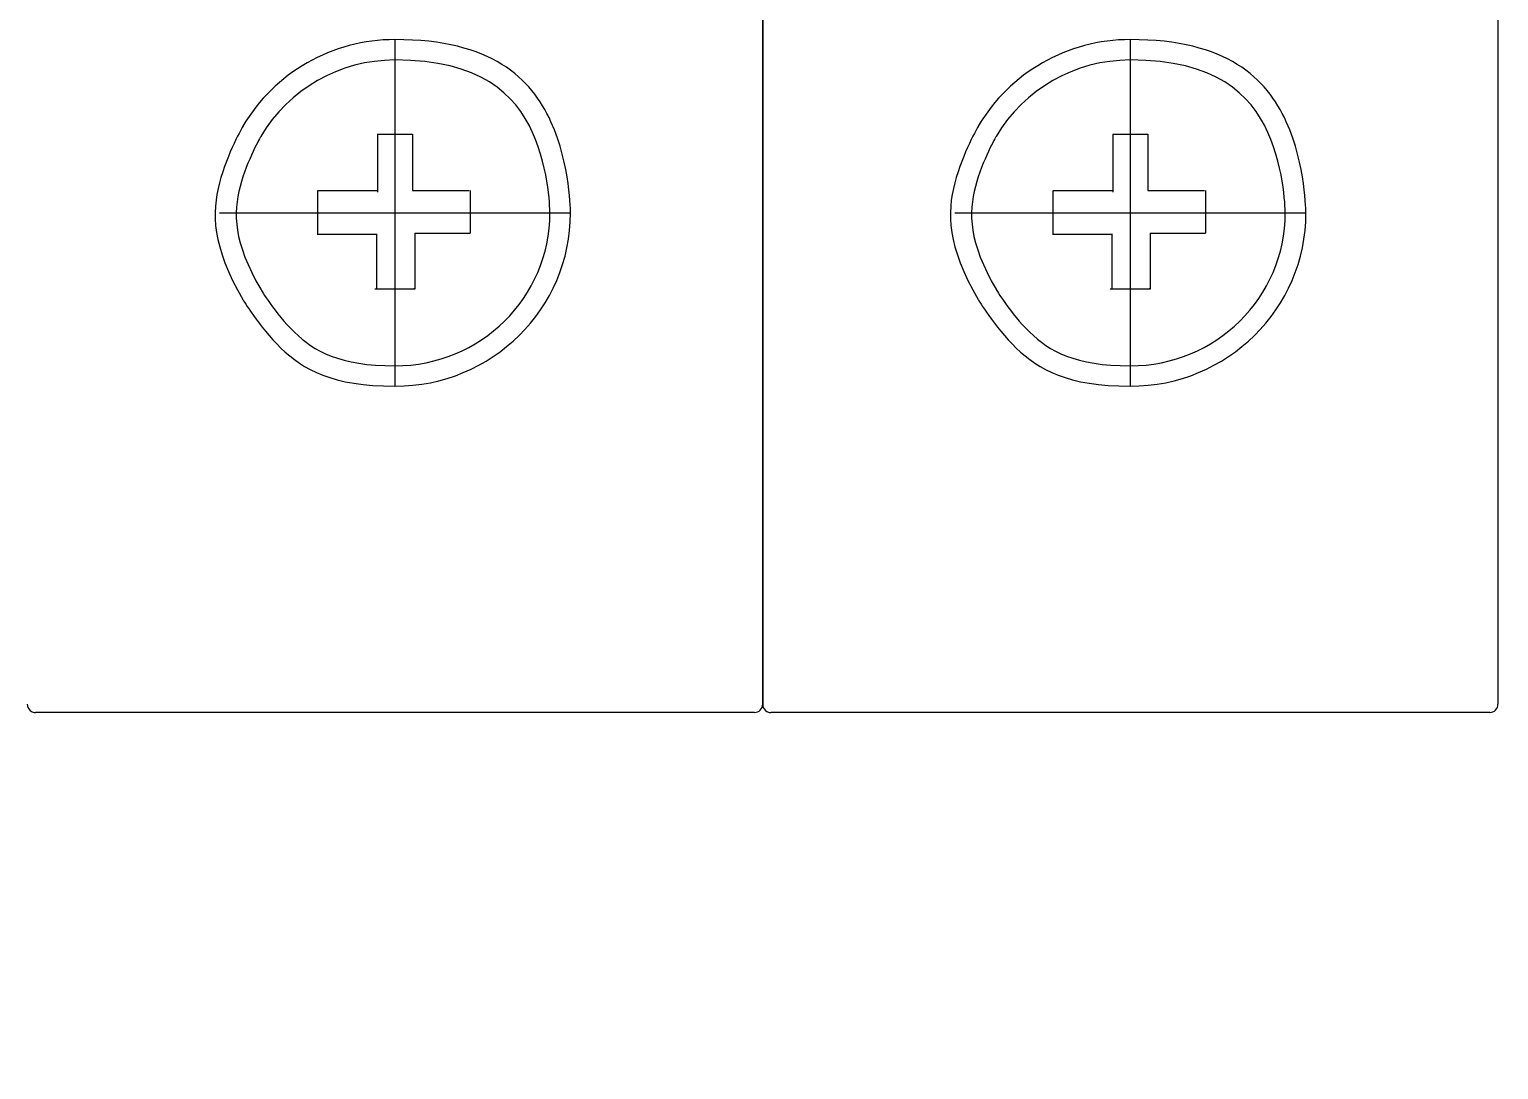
# Model space of a CAD drawing. Extents: x -319 to 3117, y -991 to 292.
# Drawn here: x 2442.05 to 2478.01, y -595.96 to -570.48 of the extents above; entities that cross this region are included whole.
import ezdxf
from ezdxf import colors
from ezdxf.entities.mleader import LeaderData, LeaderLine
from ezdxf.lldxf.tags import DXFTag
from ezdxf.math import Vec2, Vec3

# ---------------------------------------------------------------- set-up
doc = ezdxf.new("R2010")
doc.units = 0
doc.layers.get('0').update_dxf_attribs({"lineweight": 15})
doc.layers.add('Layer 1', color=7, linetype='Continuous')
doc.styles.get("Standard").update_dxf_attribs({"font": 'GOST_Common Italic_0.ttf'})
tags = doc.linetypes.add('New Line35', pattern=[0.5, 0.2, -0.1, 0.1, -0.1]).pattern_tags.tags
tags[10:11] = [DXFTag(74, 4), DXFTag(75, 0), DXFTag(340, '0'), DXFTag(46, 1.0), DXFTag(50, 0.0), DXFTag(44, 0.0), DXFTag(45, 0.0)]
tags[8:9] = [DXFTag(74, 4), DXFTag(75, 0), DXFTag(340, '0'), DXFTag(46, 1.0), DXFTag(50, 0.0), DXFTag(44, 0.0), DXFTag(45, 0.0)]
tags[6:7] = [DXFTag(74, 4), DXFTag(75, 0), DXFTag(340, '0'), DXFTag(46, 1.0), DXFTag(50, 0.0), DXFTag(44, 0.0), DXFTag(45, 0.0)]
tags[4:5] = [DXFTag(74, 4), DXFTag(75, 0), DXFTag(340, '0'), DXFTag(46, 1.0), DXFTag(50, 0.0), DXFTag(44, 0.0), DXFTag(45, 0.0)]
tags = doc.linetypes.add('New Line36', pattern=[0.5, 0.2, -0.1, 0.1, -0.1]).pattern_tags.tags
tags[10:11] = [DXFTag(74, 4), DXFTag(75, 0), DXFTag(340, '0'), DXFTag(46, 1.0), DXFTag(50, 0.0), DXFTag(44, 0.0), DXFTag(45, 0.0)]
tags[8:9] = [DXFTag(74, 4), DXFTag(75, 0), DXFTag(340, '0'), DXFTag(46, 1.0), DXFTag(50, 0.0), DXFTag(44, 0.0), DXFTag(45, 0.0)]
tags[6:7] = [DXFTag(74, 4), DXFTag(75, 0), DXFTag(340, '0'), DXFTag(46, 1.0), DXFTag(50, 0.0), DXFTag(44, 0.0), DXFTag(45, 0.0)]
tags[4:5] = [DXFTag(74, 4), DXFTag(75, 0), DXFTag(340, '0'), DXFTag(46, 1.0), DXFTag(50, 0.0), DXFTag(44, 0.0), DXFTag(45, 0.0)]
tags = doc.linetypes.add('New Line39', pattern=[0.5, 0.2, -0.1, 0.1, -0.1]).pattern_tags.tags
tags[10:11] = [DXFTag(74, 4), DXFTag(75, 0), DXFTag(340, '0'), DXFTag(46, 1.0), DXFTag(50, 0.0), DXFTag(44, 0.0), DXFTag(45, 0.0)]
tags[8:9] = [DXFTag(74, 4), DXFTag(75, 0), DXFTag(340, '0'), DXFTag(46, 1.0), DXFTag(50, 0.0), DXFTag(44, 0.0), DXFTag(45, 0.0)]
tags[6:7] = [DXFTag(74, 4), DXFTag(75, 0), DXFTag(340, '0'), DXFTag(46, 1.0), DXFTag(50, 0.0), DXFTag(44, 0.0), DXFTag(45, 0.0)]
tags[4:5] = [DXFTag(74, 4), DXFTag(75, 0), DXFTag(340, '0'), DXFTag(46, 1.0), DXFTag(50, 0.0), DXFTag(44, 0.0), DXFTag(45, 0.0)]
tags = doc.linetypes.add('New Line40', pattern=[0.5, 0.2, -0.1, 0.1, -0.1]).pattern_tags.tags
tags[10:11] = [DXFTag(74, 4), DXFTag(75, 0), DXFTag(340, '0'), DXFTag(46, 1.0), DXFTag(50, 0.0), DXFTag(44, 0.0), DXFTag(45, 0.0)]
tags[8:9] = [DXFTag(74, 4), DXFTag(75, 0), DXFTag(340, '0'), DXFTag(46, 1.0), DXFTag(50, 0.0), DXFTag(44, 0.0), DXFTag(45, 0.0)]
tags[6:7] = [DXFTag(74, 4), DXFTag(75, 0), DXFTag(340, '0'), DXFTag(46, 1.0), DXFTag(50, 0.0), DXFTag(44, 0.0), DXFTag(45, 0.0)]
tags[4:5] = [DXFTag(74, 4), DXFTag(75, 0), DXFTag(340, '0'), DXFTag(46, 1.0), DXFTag(50, 0.0), DXFTag(44, 0.0), DXFTag(45, 0.0)]

# ---------------------------------------------------------------- blocks, each defined once
blk = doc.blocks.new('A$C160C5CDC')
at = {"layer": 'Layer 1', "color": 0, "lineweight": 20}
for points in [[(36.209, 22.286), (36.209, 22.286), (36.209, 7.107), (36.209, 7.107)], [(36.209, 22.286), (36.209, 22.286), (36.209, 7.107), (36.209, 7.107)], [(36.209, 22.286), (36.209, 22.286), (36.209, 7.107), (36.209, 7.107)], [(36.209, 22.286), (36.209, 22.286), (36.209, 7.107), (36.209, 7.107)], [(36.209, 22.286), (36.209, 22.286), (36.209, 7.107), (36.209, 7.107)], [(36.209, 22.286), (36.209, 22.286), (36.209, 7.107), (36.209, 7.107)], [(36.209, 22.286), (36.209, 22.286), (36.209, 7.107), (36.209, 7.107)], [(36.209, 22.286), (36.209, 22.286), (36.209, 7.107), (36.209, 7.107)], [(36.209, 22.286), (36.209, 22.286), (36.209, 7.107), (36.209, 7.107)], [(36.209, 22.286), (36.209, 22.286), (36.209, 7.107), (36.209, 7.107)], [(36.209, 22.286), (36.209, 22.286), (36.209, 7.107), (36.209, 7.107)], [(36.209, 22.286), (36.209, 22.286), (36.209, 7.107), (36.209, 7.107)], [(36.209, 22.286), (36.209, 22.286), (36.209, 7.107), (36.209, 7.107)], [(36.209, 22.286), (36.209, 22.286), (36.209, 7.107), (36.209, 7.107)], [(36.209, 22.286), (36.209, 22.286), (36.209, 7.107), (36.209, 7.107)], [(36.209, 22.286), (36.209, 22.286), (36.209, 7.107), (36.209, 7.107)], [(36.209, 22.286), (36.209, 22.286), (36.209, 7.107), (36.209, 7.107)], [(36.209, 22.286), (36.209, 22.286), (36.209, 7.107), (36.209, 7.107)], [(36.209, 22.286), (36.209, 22.286), (36.209, 7.107), (36.209, 7.107)], [(36.209, 22.286), (36.209, 22.286), (36.209, 7.107), (36.209, 7.107)], [(36.209, 22.286), (36.209, 22.286), (36.209, 7.107), (36.209, 7.107)], [(36.209, 7.107), (36.209, 7.107), (36.209, 22.286), (36.209, 22.286)], [(36.209, 7.107), (36.209, 7.107), (36.209, 22.286), (36.209, 22.286)], [(36.209, 7.107), (36.209, 7.107), (36.209, 22.286), (36.209, 22.286)], [(36.209, 7.107), (36.209, 7.107), (36.209, 22.286), (36.209, 22.286)], [(36.209, 7.107), (36.209, 7.107), (36.209, 22.286), (36.209, 22.286)], [(36.209, 7.107), (36.209, 7.107), (36.209, 22.286), (36.209, 22.286)], [(36.209, 7.107), (36.209, 7.107), (36.209, 22.286), (36.209, 22.286)], [(36.209, 7.107), (36.209, 7.107), (36.209, 22.286), (36.209, 22.286)], [(36.209, 7.107), (36.209, 7.107), (36.209, 22.286), (36.209, 22.286)], [(36.209, 7.107), (36.209, 7.107), (36.209, 22.286), (36.209, 22.286)], [(36.209, 7.107), (36.209, 7.107), (36.209, 22.286), (36.209, 22.286)], [(36.209, 7.107), (36.209, 7.107), (36.209, 22.286), (36.209, 22.286)], [(36.209, 7.107), (36.209, 7.107), (36.209, 22.286), (36.209, 22.286)], [(36.209, 7.107), (36.209, 7.107), (36.209, 22.286), (36.209, 22.286)], [(36.209, 7.107), (36.209, 7.107), (36.209, 22.286), (36.209, 22.286)], [(36.209, 7.107), (36.209, 7.107), (36.209, 22.286), (36.209, 22.286)], [(36.209, 7.107), (36.209, 7.107), (36.209, 22.286), (36.209, 22.286)], [(36.209, 7.107), (36.209, 7.107), (36.209, 22.286), (36.209, 22.286)], [(36.209, 7.107), (36.209, 7.107), (36.209, 22.286), (36.209, 22.286)], [(36.209, 7.107), (36.209, 7.107), (36.209, 22.286), (36.209, 22.286)], [(36.209, 7.107), (36.209, 7.107), (36.209, 22.286), (36.209, 22.286)], [(36.209, 22.286), (36.209, 22.286), (36.209, 7.107), (36.209, 7.107)], [(36.209, 22.286), (36.209, 22.286), (36.209, 7.107), (36.209, 7.107)], [(36.209, 22.286), (36.209, 22.286), (36.209, 7.107), (36.209, 7.107)], [(36.209, 22.286), (36.209, 22.286), (36.209, 7.107), (36.209, 7.107)], [(36.209, 22.286), (36.209, 22.286), (36.209, 7.107), (36.209, 7.107)], [(36.209, 22.286), (36.209, 22.286), (36.209, 7.107), (36.209, 7.107)], [(36.209, 22.286), (36.209, 22.286), (36.209, 7.107), (36.209, 7.107)], [(36.209, 22.286), (36.209, 22.286), (36.209, 7.107), (36.209, 7.107)], [(36.209, 22.286), (36.209, 22.286), (36.209, 7.107), (36.209, 7.107)], [(36.209, 22.286), (36.209, 22.286), (36.209, 7.107), (36.209, 7.107)], [(36.209, 22.286), (36.209, 22.286), (36.209, 7.107), (36.209, 7.107)], [(36.209, 22.286), (36.209, 22.286), (36.209, 7.107), (36.209, 7.107)], [(36.209, 22.286), (36.209, 22.286), (36.209, 7.107), (36.209, 7.107)], [(36.209, 22.286), (36.209, 22.286), (36.209, 7.107), (36.209, 7.107)], [(36.209, 22.286), (36.209, 22.286), (36.209, 7.107), (36.209, 7.107)], [(36.209, 22.286), (36.209, 22.286), (36.209, 7.107), (36.209, 7.107)], [(36.209, 22.286), (36.209, 22.286), (36.209, 7.107), (36.209, 7.107)], [(36.209, 22.286), (36.209, 22.286), (36.209, 7.107), (36.209, 7.107)], [(36.209, 22.286), (36.209, 22.286), (36.209, 7.107), (36.209, 7.107)], [(36.209, 22.286), (36.209, 22.286), (36.209, 7.107), (36.209, 7.107)], [(36.209, 22.286), (36.209, 22.286), (36.209, 7.107), (36.209, 7.107)], [(54.205, 22.286), (54.205, 22.286), (54.205, 7.107), (54.205, 7.107)], [(54.205, 22.286), (54.205, 22.286), (54.205, 7.107), (54.205, 7.107)], [(54.205, 22.286), (54.205, 22.286), (54.205, 7.107), (54.205, 7.107)], [(54.205, 22.286), (54.205, 22.286), (54.205, 7.107), (54.205, 7.107)], [(54.205, 22.286), (54.205, 22.286), (54.205, 7.107), (54.205, 7.107)], [(54.205, 22.286), (54.205, 22.286), (54.205, 7.107), (54.205, 7.107)], [(54.205, 22.286), (54.205, 22.286), (54.205, 7.107), (54.205, 7.107)], [(54.205, 22.286), (54.205, 22.286), (54.205, 7.107), (54.205, 7.107)], [(54.205, 22.286), (54.205, 22.286), (54.205, 7.107), (54.205, 7.107)], [(54.205, 22.286), (54.205, 22.286), (54.205, 7.107), (54.205, 7.107)], [(54.205, 22.286), (54.205, 22.286), (54.205, 7.107), (54.205, 7.107)], [(54.205, 22.286), (54.205, 22.286), (54.205, 7.107), (54.205, 7.107)], [(54.205, 22.286), (54.205, 22.286), (54.205, 7.107), (54.205, 7.107)], [(54.205, 22.286), (54.205, 22.286), (54.205, 7.107), (54.205, 7.107)], [(54.205, 22.286), (54.205, 22.286), (54.205, 7.107), (54.205, 7.107)], [(54.205, 22.286), (54.205, 22.286), (54.205, 7.107), (54.205, 7.107)], [(54.205, 22.286), (54.205, 22.286), (54.205, 7.107), (54.205, 7.107)], [(54.205, 22.286), (54.205, 22.286), (54.205, 7.107), (54.205, 7.107)], [(54.205, 22.286), (54.205, 22.286), (54.205, 7.107), (54.205, 7.107)], [(54.205, 22.286), (54.205, 22.286), (54.205, 7.107), (54.205, 7.107)], [(54.205, 22.286), (54.205, 22.286), (54.205, 7.107), (54.205, 7.107)], [(26.785, 19.271), (26.785, 18.797), (26.785, 18.321), (26.785, 17.847)], [(26.785, 19.271), (27.068, 19.271), (27.352, 19.271), (27.636, 19.271)], [(44.781, 19.271), (44.781, 18.797), (44.781, 18.321), (44.781, 17.847)], [(44.781, 19.271), (45.066, 19.271), (45.349, 19.271), (45.632, 19.271)], [(26.785, 17.881), (26.295, 17.881), (25.805, 17.881), (25.315, 17.881)], [(25.315, 17.881), (25.315, 17.528), (25.315, 17.176), (25.315, 16.823)], [(29.048, 17.888), (29.048, 17.539), (29.048, 17.191), (29.048, 16.843)], [(44.781, 17.881), (44.291, 17.881), (43.801, 17.881), (43.311, 17.881)], [(43.311, 17.881), (43.311, 17.528), (43.311, 17.176), (43.311, 16.823)], [(47.045, 17.888), (47.045, 17.539), (47.045, 17.191), (47.045, 16.843)], [(25.306, 16.823), (25.791, 16.823), (26.275, 16.823), (26.759, 16.823)], [(26.759, 16.827), (26.759, 16.378), (26.759, 15.929), (26.759, 15.48)], [(27.699, 16.843), (28.149, 16.843), (28.599, 16.843), (29.048, 16.843)], [(27.699, 16.843), (27.699, 16.388), (27.699, 15.934), (27.699, 15.48)], [(43.303, 16.823), (43.787, 16.823), (44.272, 16.823), (44.756, 16.823)], [(44.756, 16.827), (44.756, 16.378), (44.756, 15.929), (44.756, 15.48)], [(45.695, 16.843), (46.145, 16.843), (46.595, 16.843), (47.045, 16.843)], [(45.695, 16.843), (45.695, 16.388), (45.695, 15.934), (45.695, 15.48)], [(26.718, 15.48), (27.498, 15.48), (27.816, 15.48), (27.668, 15.48)], [(44.715, 15.48), (45.495, 15.48), (45.811, 15.48), (45.665, 15.48)], [(36.209, 7.107), (36.209, 7.107), (36.209, 7.107), (36.209, 7.107)], [(36.209, 7.107), (36.209, 7.107), (36.209, 5.311), (36.209, 5.311)], [(36.209, 7.107), (36.209, 7.107), (36.209, 5.311), (36.209, 5.311)], [(36.209, 7.107), (36.209, 7.107), (36.209, 5.311), (36.209, 5.311)], [(36.209, 7.107), (36.209, 7.107), (36.209, 5.311), (36.209, 5.311)], [(36.209, 7.107), (36.209, 7.107), (36.209, 5.311), (36.209, 5.311)], [(36.209, 7.107), (36.209, 7.107), (36.209, 5.311), (36.209, 5.311)], [(36.209, 7.107), (36.209, 7.107), (36.209, 5.311), (36.209, 5.311)], [(36.209, 7.107), (36.209, 7.107), (36.209, 5.311), (36.209, 5.311)], [(36.209, 7.107), (36.209, 7.107), (36.209, 5.311), (36.209, 5.311)], [(36.209, 7.107), (36.209, 7.107), (36.209, 5.311), (36.209, 5.311)], [(36.209, 7.107), (36.209, 7.107), (36.209, 5.311), (36.209, 5.311)], [(36.209, 7.107), (36.209, 7.107), (36.209, 5.311), (36.209, 5.311)], [(36.209, 7.107), (36.209, 7.107), (36.209, 5.311), (36.209, 5.311)], [(36.209, 7.107), (36.209, 7.107), (36.209, 5.311), (36.209, 5.311)], [(36.209, 7.107), (36.209, 7.107), (36.209, 5.311), (36.209, 5.311)], [(36.209, 7.107), (36.209, 7.107), (36.209, 5.311), (36.209, 5.311)], [(36.209, 7.107), (36.209, 7.107), (36.209, 5.311), (36.209, 5.311)], [(36.209, 7.107), (36.209, 7.107), (36.209, 5.311), (36.209, 5.311)], [(36.209, 7.107), (36.209, 7.107), (36.209, 5.311), (36.209, 5.311)], [(36.209, 7.107), (36.209, 7.107), (36.209, 5.311), (36.209, 5.311)], [(36.209, 7.107), (36.209, 7.107), (36.209, 5.311), (36.209, 5.311)], [(36.209, 7.107), (36.209, 7.107), (36.209, 7.107), (36.209, 7.107)], [(36.209, 7.107), (36.209, 7.107), (36.209, 7.107), (36.209, 7.107)], [(36.209, 7.107), (36.209, 7.107), (36.209, 7.107), (36.209, 7.107)], [(36.209, 5.311), (36.209, 5.311), (36.209, 7.107), (36.209, 7.107)], [(36.209, 5.311), (36.209, 5.311), (36.209, 7.107), (36.209, 7.107)], [(36.209, 5.311), (36.209, 5.311), (36.209, 7.107), (36.209, 7.107)], [(36.209, 5.311), (36.209, 5.311), (36.209, 7.107), (36.209, 7.107)], [(36.209, 5.311), (36.209, 5.311), (36.209, 7.107), (36.209, 7.107)], [(36.209, 5.311), (36.209, 5.311), (36.209, 7.107), (36.209, 7.107)], [(36.209, 5.311), (36.209, 5.311), (36.209, 7.107), (36.209, 7.107)], [(36.209, 5.311), (36.209, 5.311), (36.209, 7.107), (36.209, 7.107)], [(36.209, 5.311), (36.209, 5.311), (36.209, 7.107), (36.209, 7.107)], [(36.209, 5.311), (36.209, 5.311), (36.209, 7.107), (36.209, 7.107)], [(36.209, 5.311), (36.209, 5.311), (36.209, 7.107), (36.209, 7.107)], [(36.209, 5.311), (36.209, 5.311), (36.209, 7.107), (36.209, 7.107)], [(36.209, 5.311), (36.209, 5.311), (36.209, 7.107), (36.209, 7.107)], [(36.209, 5.311), (36.209, 5.311), (36.209, 7.107), (36.209, 7.107)], [(36.209, 5.311), (36.209, 5.311), (36.209, 7.107), (36.209, 7.107)], [(36.209, 5.311), (36.209, 5.311), (36.209, 7.107), (36.209, 7.107)], [(36.209, 5.311), (36.209, 5.311), (36.209, 7.107), (36.209, 7.107)], [(36.209, 5.311), (36.209, 5.311), (36.209, 7.107), (36.209, 7.107)], [(36.209, 5.311), (36.209, 5.311), (36.209, 7.107), (36.209, 7.107)], [(36.209, 5.311), (36.209, 5.311), (36.209, 7.107), (36.209, 7.107)], [(36.209, 5.311), (36.209, 5.311), (36.209, 7.107), (36.209, 7.107)], [(36.209, 7.107), (36.209, 7.107), (36.209, 7.107), (36.209, 7.107)], [(36.209, 7.107), (36.209, 7.107), (36.209, 5.311), (36.209, 5.311)], [(36.209, 7.107), (36.209, 7.107), (36.209, 5.311), (36.209, 5.311)], [(36.209, 7.107), (36.209, 7.107), (36.209, 5.311), (36.209, 5.311)], [(36.209, 7.107), (36.209, 7.107), (36.209, 5.311), (36.209, 5.311)], [(36.209, 7.107), (36.209, 7.107), (36.209, 5.311), (36.209, 5.311)], [(36.209, 7.107), (36.209, 7.107), (36.209, 5.311), (36.209, 5.311)], [(36.209, 7.107), (36.209, 7.107), (36.209, 5.311), (36.209, 5.311)], [(36.209, 7.107), (36.209, 7.107), (36.209, 5.311), (36.209, 5.311)], [(36.209, 7.107), (36.209, 7.107), (36.209, 5.311), (36.209, 5.311)], [(36.209, 7.107), (36.209, 7.107), (36.209, 5.311), (36.209, 5.311)], [(36.209, 7.107), (36.209, 7.107), (36.209, 5.311), (36.209, 5.311)], [(36.209, 7.107), (36.209, 7.107), (36.209, 5.311), (36.209, 5.311)], [(36.209, 7.107), (36.209, 7.107), (36.209, 5.311), (36.209, 5.311)], [(36.209, 7.107), (36.209, 7.107), (36.209, 5.311), (36.209, 5.311)], [(36.209, 7.107), (36.209, 7.107), (36.209, 5.311), (36.209, 5.311)], [(36.209, 7.107), (36.209, 7.107), (36.209, 5.311), (36.209, 5.311)], [(36.209, 7.107), (36.209, 7.107), (36.209, 5.311), (36.209, 5.311)], [(36.209, 7.107), (36.209, 7.107), (36.209, 5.311), (36.209, 5.311)], [(36.209, 7.107), (36.209, 7.107), (36.209, 5.311), (36.209, 5.311)], [(36.209, 7.107), (36.209, 7.107), (36.209, 5.311), (36.209, 5.311)], [(36.209, 7.107), (36.209, 7.107), (36.209, 5.311), (36.209, 5.311)], [(36.209, 7.107), (36.209, 7.107), (36.209, 7.107), (36.209, 7.107)], [(54.205, 7.107), (54.205, 7.107), (54.205, 7.107), (54.205, 7.107)], [(54.205, 7.107), (54.205, 7.107), (54.205, 5.311), (54.205, 5.311)], [(54.205, 7.107), (54.205, 7.107), (54.205, 5.311), (54.205, 5.311)], [(54.205, 7.107), (54.205, 7.107), (54.205, 5.311), (54.205, 5.311)], [(54.205, 7.107), (54.205, 7.107), (54.205, 5.311), (54.205, 5.311)], [(54.205, 7.107), (54.205, 7.107), (54.205, 5.311), (54.205, 5.311)], [(54.205, 7.107), (54.205, 7.107), (54.205, 5.311), (54.205, 5.311)], [(54.205, 7.107), (54.205, 7.107), (54.205, 5.311), (54.205, 5.311)], [(54.205, 7.107), (54.205, 7.107), (54.205, 5.311), (54.205, 5.311)], [(54.205, 7.107), (54.205, 7.107), (54.205, 5.311), (54.205, 5.311)], [(54.205, 7.107), (54.205, 7.107), (54.205, 5.311), (54.205, 5.311)], [(54.205, 7.107), (54.205, 7.107), (54.205, 5.311), (54.205, 5.311)], [(54.205, 7.107), (54.205, 7.107), (54.205, 5.311), (54.205, 5.311)], [(54.205, 7.107), (54.205, 7.107), (54.205, 5.311), (54.205, 5.311)], [(54.205, 7.107), (54.205, 7.107), (54.205, 5.311), (54.205, 5.311)], [(54.205, 7.107), (54.205, 7.107), (54.205, 5.311), (54.205, 5.311)], [(54.205, 7.107), (54.205, 7.107), (54.205, 5.311), (54.205, 5.311)], [(54.205, 7.107), (54.205, 7.107), (54.205, 5.311), (54.205, 5.311)], [(54.205, 7.107), (54.205, 7.107), (54.205, 5.311), (54.205, 5.311)], [(54.205, 7.107), (54.205, 7.107), (54.205, 5.311), (54.205, 5.311)], [(54.205, 7.107), (54.205, 7.107), (54.205, 5.311), (54.205, 5.311)], [(54.205, 7.107), (54.205, 7.107), (54.205, 5.311), (54.205, 5.311)], [(54.205, 7.107), (54.205, 7.107), (54.205, 7.107), (54.205, 7.107)], [(18.414, 5.11), (18.414, 5.11), (18.414, 5.11), (18.414, 5.11)], [(27.21, 5.11), (27.21, 5.11), (18.414, 5.11), (18.414, 5.11)], [(27.21, 5.11), (27.21, 5.11), (18.414, 5.11), (18.414, 5.11)], [(27.21, 5.11), (27.21, 5.11), (18.414, 5.11), (18.414, 5.11)], [(27.21, 5.11), (27.21, 5.11), (18.414, 5.11), (18.414, 5.11)], [(27.21, 5.11), (27.21, 5.11), (18.414, 5.11), (18.414, 5.11)], [(27.21, 5.11), (27.21, 5.11), (18.414, 5.11), (18.414, 5.11)], [(27.21, 5.11), (27.21, 5.11), (18.414, 5.11), (18.414, 5.11)], [(27.21, 5.11), (27.21, 5.11), (18.414, 5.11), (18.414, 5.11)], [(27.21, 5.11), (27.21, 5.11), (18.414, 5.11), (18.414, 5.11)], [(27.21, 5.11), (27.21, 5.11), (18.414, 5.11), (18.414, 5.11)], [(27.21, 5.11), (27.21, 5.11), (18.414, 5.11), (18.414, 5.11)], [(27.21, 5.11), (27.21, 5.11), (18.414, 5.11), (18.414, 5.11)], [(27.21, 5.11), (27.21, 5.11), (18.414, 5.11), (18.414, 5.11)], [(27.21, 5.11), (27.21, 5.11), (18.414, 5.11), (18.414, 5.11)], [(27.21, 5.11), (27.21, 5.11), (18.414, 5.11), (18.414, 5.11)], [(27.21, 5.11), (27.21, 5.11), (18.414, 5.11), (18.414, 5.11)], [(27.21, 5.11), (27.21, 5.11), (18.414, 5.11), (18.414, 5.11)], [(27.21, 5.11), (27.21, 5.11), (18.414, 5.11), (18.414, 5.11)], [(27.21, 5.11), (27.21, 5.11), (18.414, 5.11), (18.414, 5.11)], [(27.21, 5.11), (27.21, 5.11), (18.414, 5.11), (18.414, 5.11)], [(27.21, 5.11), (27.21, 5.11), (18.414, 5.11), (18.414, 5.11)], [(27.21, 5.11), (27.21, 5.11), (27.21, 5.11), (27.21, 5.11)], [(36.006, 5.11), (36.006, 5.11), (27.21, 5.11), (27.21, 5.11)], [(36.006, 5.11), (36.006, 5.11), (27.21, 5.11), (27.21, 5.11)], [(36.006, 5.11), (36.006, 5.11), (27.21, 5.11), (27.21, 5.11)], [(36.006, 5.11), (36.006, 5.11), (27.21, 5.11), (27.21, 5.11)], [(36.006, 5.11), (36.006, 5.11), (27.21, 5.11), (27.21, 5.11)], [(36.006, 5.11), (36.006, 5.11), (27.21, 5.11), (27.21, 5.11)], [(36.006, 5.11), (36.006, 5.11), (27.21, 5.11), (27.21, 5.11)], [(36.006, 5.11), (36.006, 5.11), (27.21, 5.11), (27.21, 5.11)], [(36.006, 5.11), (36.006, 5.11), (27.21, 5.11), (27.21, 5.11)], [(36.006, 5.11), (36.006, 5.11), (27.21, 5.11), (27.21, 5.11)], [(36.006, 5.11), (36.006, 5.11), (27.21, 5.11), (27.21, 5.11)], [(36.006, 5.11), (36.006, 5.11), (27.21, 5.11), (27.21, 5.11)], [(36.006, 5.11), (36.006, 5.11), (27.21, 5.11), (27.21, 5.11)], [(36.006, 5.11), (36.006, 5.11), (27.21, 5.11), (27.21, 5.11)], [(36.006, 5.11), (36.006, 5.11), (27.21, 5.11), (27.21, 5.11)], [(36.006, 5.11), (36.006, 5.11), (27.21, 5.11), (27.21, 5.11)], [(36.006, 5.11), (36.006, 5.11), (27.21, 5.11), (27.21, 5.11)], [(36.006, 5.11), (36.006, 5.11), (27.21, 5.11), (27.21, 5.11)], [(36.006, 5.11), (36.006, 5.11), (27.21, 5.11), (27.21, 5.11)], [(36.006, 5.11), (36.006, 5.11), (27.21, 5.11), (27.21, 5.11)], [(36.006, 5.11), (36.006, 5.11), (27.21, 5.11), (27.21, 5.11)], [(27.21, 5.11), (27.21, 5.11), (27.21, 5.11), (27.21, 5.11)], [(36.006, 5.11), (36.118, 5.11), (36.209, 5.2), (36.209, 5.311)], [(36.006, 5.11), (36.118, 5.11), (36.209, 5.2), (36.209, 5.311)], [(36.006, 5.11), (36.118, 5.11), (36.209, 5.2), (36.209, 5.311)], [(36.006, 5.11), (36.006, 5.11), (36.006, 5.11), (36.006, 5.11)], [(36.209, 5.311), (36.209, 5.311), (36.209, 5.311), (36.209, 5.311)], [(36.209, 5.311), (36.209, 5.311), (36.209, 5.311), (36.209, 5.311)], [(36.209, 5.311), (36.209, 5.311), (36.209, 5.311), (36.209, 5.311)], [(36.411, 5.11), (36.411, 5.11), (36.411, 5.11), (36.411, 5.11)], [(45.206, 5.11), (45.206, 5.11), (36.411, 5.11), (36.411, 5.11)], [(45.206, 5.11), (45.206, 5.11), (36.411, 5.11), (36.411, 5.11)], [(45.206, 5.11), (45.206, 5.11), (36.411, 5.11), (36.411, 5.11)], [(45.206, 5.11), (45.206, 5.11), (36.411, 5.11), (36.411, 5.11)], [(45.206, 5.11), (45.206, 5.11), (36.411, 5.11), (36.411, 5.11)], [(45.206, 5.11), (45.206, 5.11), (36.411, 5.11), (36.411, 5.11)], [(45.206, 5.11), (45.206, 5.11), (36.411, 5.11), (36.411, 5.11)], [(45.206, 5.11), (45.206, 5.11), (36.411, 5.11), (36.411, 5.11)], [(45.206, 5.11), (45.206, 5.11), (36.411, 5.11), (36.411, 5.11)], [(45.206, 5.11), (45.206, 5.11), (36.411, 5.11), (36.411, 5.11)], [(45.206, 5.11), (45.206, 5.11), (36.411, 5.11), (36.411, 5.11)], [(45.206, 5.11), (45.206, 5.11), (36.411, 5.11), (36.411, 5.11)], [(45.206, 5.11), (45.206, 5.11), (36.411, 5.11), (36.411, 5.11)], [(45.206, 5.11), (45.206, 5.11), (36.411, 5.11), (36.411, 5.11)], [(45.206, 5.11), (45.206, 5.11), (36.411, 5.11), (36.411, 5.11)], [(45.206, 5.11), (45.206, 5.11), (36.411, 5.11), (36.411, 5.11)], [(45.206, 5.11), (45.206, 5.11), (36.411, 5.11), (36.411, 5.11)], [(45.206, 5.11), (45.206, 5.11), (36.411, 5.11), (36.411, 5.11)], [(45.206, 5.11), (45.206, 5.11), (36.411, 5.11), (36.411, 5.11)], [(45.206, 5.11), (45.206, 5.11), (36.411, 5.11), (36.411, 5.11)], [(45.206, 5.11), (45.206, 5.11), (36.411, 5.11), (36.411, 5.11)], [(45.206, 5.11), (45.206, 5.11), (45.206, 5.11), (45.206, 5.11)], [(54.003, 5.11), (54.003, 5.11), (45.206, 5.11), (45.206, 5.11)], [(54.003, 5.11), (54.003, 5.11), (45.206, 5.11), (45.206, 5.11)], [(54.003, 5.11), (54.003, 5.11), (45.206, 5.11), (45.206, 5.11)], [(54.003, 5.11), (54.003, 5.11), (45.206, 5.11), (45.206, 5.11)], [(54.003, 5.11), (54.003, 5.11), (45.206, 5.11), (45.206, 5.11)], [(54.003, 5.11), (54.003, 5.11), (45.206, 5.11), (45.206, 5.11)], [(54.003, 5.11), (54.003, 5.11), (45.206, 5.11), (45.206, 5.11)], [(54.003, 5.11), (54.003, 5.11), (45.206, 5.11), (45.206, 5.11)], [(54.003, 5.11), (54.003, 5.11), (45.206, 5.11), (45.206, 5.11)], [(54.003, 5.11), (54.003, 5.11), (45.206, 5.11), (45.206, 5.11)], [(54.003, 5.11), (54.003, 5.11), (45.206, 5.11), (45.206, 5.11)], [(54.003, 5.11), (54.003, 5.11), (45.206, 5.11), (45.206, 5.11)], [(54.003, 5.11), (54.003, 5.11), (45.206, 5.11), (45.206, 5.11)], [(54.003, 5.11), (54.003, 5.11), (45.206, 5.11), (45.206, 5.11)], [(54.003, 5.11), (54.003, 5.11), (45.206, 5.11), (45.206, 5.11)], [(54.003, 5.11), (54.003, 5.11), (45.206, 5.11), (45.206, 5.11)], [(54.003, 5.11), (54.003, 5.11), (45.206, 5.11), (45.206, 5.11)], [(54.003, 5.11), (54.003, 5.11), (45.206, 5.11), (45.206, 5.11)], [(54.003, 5.11), (54.003, 5.11), (45.206, 5.11), (45.206, 5.11)], [(54.003, 5.11), (54.003, 5.11), (45.206, 5.11), (45.206, 5.11)], [(54.003, 5.11), (54.003, 5.11), (45.206, 5.11), (45.206, 5.11)], [(45.206, 5.11), (45.206, 5.11), (45.206, 5.11), (45.206, 5.11)], [(54.003, 5.11), (54.115, 5.11), (54.205, 5.2), (54.205, 5.311)], [(54.003, 5.11), (54.003, 5.11), (54.003, 5.11), (54.003, 5.11)], [(54.205, 5.311), (54.205, 5.311), (54.205, 5.311), (54.205, 5.311)]]:
    blk.add_open_spline(points, degree=3, dxfattribs=at)
for points, knots in [([(27.21, 21.587), (25.675, 21.587), (24.256, 20.778), (23.489, 19.465), (23.489, 19.465), (22.722, 18.152), (22.722, 16.534), (23.489, 15.221), (23.489, 15.221), (24.256, 13.908), (25.675, 13.099), (27.21, 13.099)], [0, 0, 0, 0, 0.25, 0.25, 0.25, 0.375, 0.5, 0.5, 0.5, 0.75, 1, 1, 1, 1]), ([(27.21, 21.587), (25.675, 21.587), (24.256, 20.778), (23.489, 19.465), (23.489, 19.465), (22.722, 18.152), (22.722, 16.534), (23.489, 15.221), (23.489, 15.221), (24.256, 13.908), (25.675, 13.099), (27.21, 13.099)], [0, 0, 0, 0, 0.25, 0.25, 0.25, 0.375, 0.5, 0.5, 0.5, 0.75, 1, 1, 1, 1]), ([(27.21, 13.099), (29.583, 13.099), (31.507, 14.999), (31.507, 17.343), (31.507, 17.343), (31.507, 19.687), (29.583, 21.587), (27.21, 21.587)], [0, 0, 0, 0, 0.333333, 0.333333, 0.333333, 0.666667, 1, 1, 1, 1]), ([(27.21, 13.099), (29.583, 13.099), (31.507, 14.999), (31.507, 17.343), (31.507, 17.343), (31.507, 19.687), (29.583, 21.587), (27.21, 21.587)], [0, 0, 0, 0, 0.333333, 0.333333, 0.333333, 0.666667, 1, 1, 1, 1]), ([(45.206, 21.587), (43.671, 21.587), (42.254, 20.778), (41.485, 19.465), (41.485, 19.465), (40.718, 18.152), (40.718, 16.534), (41.485, 15.221), (41.485, 15.221), (42.254, 13.908), (43.671, 13.099), (45.206, 13.099)], [0, 0, 0, 0, 0.25, 0.25, 0.25, 0.375, 0.5, 0.5, 0.5, 0.75, 1, 1, 1, 1]), ([(45.206, 21.587), (43.671, 21.587), (42.254, 20.778), (41.485, 19.465), (41.485, 19.465), (40.718, 18.152), (40.718, 16.534), (41.485, 15.221), (41.485, 15.221), (42.254, 13.908), (43.671, 13.099), (45.206, 13.099)], [0, 0, 0, 0, 0.25, 0.25, 0.25, 0.375, 0.5, 0.5, 0.5, 0.75, 1, 1, 1, 1]), ([(45.206, 13.099), (47.579, 13.099), (49.504, 14.999), (49.504, 17.343), (49.504, 17.343), (49.504, 19.687), (47.579, 21.587), (45.206, 21.587)], [0, 0, 0, 0, 0.333333, 0.333333, 0.333333, 0.666667, 1, 1, 1, 1]), ([(45.206, 13.099), (47.579, 13.099), (49.504, 14.999), (49.504, 17.343), (49.504, 17.343), (49.504, 19.687), (47.579, 21.587), (45.206, 21.587)], [0, 0, 0, 0, 0.333333, 0.333333, 0.333333, 0.666667, 1, 1, 1, 1]), ([(27.21, 21.087), (25.856, 21.087), (24.604, 20.374), (23.927, 19.215), (23.927, 19.215), (23.249, 18.057), (23.249, 16.629), (23.927, 15.471), (23.927, 15.471), (24.604, 14.312), (25.856, 13.598), (27.21, 13.598)], [0, 0, 0, 0, 0.25, 0.25, 0.25, 0.375, 0.5, 0.5, 0.5, 0.75, 1, 1, 1, 1]), ([(27.21, 21.087), (25.856, 21.087), (24.604, 20.374), (23.927, 19.215), (23.927, 19.215), (23.249, 18.057), (23.249, 16.629), (23.927, 15.471), (23.927, 15.471), (24.604, 14.312), (25.856, 13.598), (27.21, 13.598)], [0, 0, 0, 0, 0.25, 0.25, 0.25, 0.375, 0.5, 0.5, 0.5, 0.75, 1, 1, 1, 1]), ([(27.21, 13.598), (29.304, 13.598), (31.002, 15.275), (31.002, 17.343), (31.002, 17.343), (31.002, 19.411), (29.304, 21.087), (27.21, 21.087)], [0, 0, 0, 0, 0.333333, 0.333333, 0.333333, 0.666667, 1, 1, 1, 1]), ([(27.21, 13.598), (29.304, 13.598), (31.002, 15.275), (31.002, 17.343), (31.002, 17.343), (31.002, 19.411), (29.304, 21.087), (27.21, 21.087)], [0, 0, 0, 0, 0.333333, 0.333333, 0.333333, 0.666667, 1, 1, 1, 1]), ([(45.206, 21.087), (43.852, 21.087), (42.601, 20.374), (41.923, 19.215), (41.923, 19.215), (41.246, 18.057), (41.246, 16.629), (41.923, 15.471), (41.923, 15.471), (42.601, 14.312), (43.852, 13.598), (45.206, 13.598)], [0, 0, 0, 0, 0.25, 0.25, 0.25, 0.375, 0.5, 0.5, 0.5, 0.75, 1, 1, 1, 1]), ([(45.206, 21.087), (43.852, 21.087), (42.601, 20.374), (41.923, 19.215), (41.923, 19.215), (41.246, 18.057), (41.246, 16.629), (41.923, 15.471), (41.923, 15.471), (42.601, 14.312), (43.852, 13.598), (45.206, 13.598)], [0, 0, 0, 0, 0.25, 0.25, 0.25, 0.375, 0.5, 0.5, 0.5, 0.75, 1, 1, 1, 1]), ([(45.206, 13.598), (47.3, 13.598), (48.998, 15.275), (48.998, 17.343), (48.998, 17.343), (48.998, 19.411), (47.3, 21.087), (45.206, 21.087)], [0, 0, 0, 0, 0.333333, 0.333333, 0.333333, 0.666667, 1, 1, 1, 1]), ([(45.206, 13.598), (47.3, 13.598), (48.998, 15.275), (48.998, 17.343), (48.998, 17.343), (48.998, 19.411), (47.3, 21.087), (45.206, 21.087)], [0, 0, 0, 0, 0.333333, 0.333333, 0.333333, 0.666667, 1, 1, 1, 1]), ([(27.636, 19.271), (27.636, 18.81), (27.636, 18.35), (27.636, 17.888), (27.636, 17.888), (28.1, 17.888), (28.565, 17.888), (29.029, 17.888)], [0, 0, 0, 0, 0.333333, 0.333333, 0.333333, 0.666667, 1, 1, 1, 1]), ([(45.632, 19.271), (45.632, 18.81), (45.632, 18.35), (45.632, 17.888), (45.632, 17.888), (46.098, 17.888), (46.561, 17.888), (47.026, 17.888)], [0, 0, 0, 0, 0.333333, 0.333333, 0.333333, 0.666667, 1, 1, 1, 1]), ([(18.212, 5.311), (18.212, 5.257), (18.233, 5.206), (18.271, 5.169), (18.271, 5.169), (18.309, 5.131), (18.36, 5.11), (18.414, 5.11)], [0, 0, 0, 0, 0.333333, 0.333333, 0.333333, 0.666667, 1, 1, 1, 1]), ([(36.209, 5.311), (36.209, 5.257), (36.23, 5.206), (36.268, 5.169), (36.268, 5.169), (36.306, 5.131), (36.357, 5.11), (36.411, 5.11)], [0, 0, 0, 0, 0.333333, 0.333333, 0.333333, 0.666667, 1, 1, 1, 1])]:
    blk.add_open_spline(points, degree=3, knots=knots, dxfattribs=at)
at = {"layer": 'Layer 1', "color": 0, "linetype": 'New Line36', "lineweight": 20}
blk.add_open_spline([(27.21, 21.587), (27.21, 18.758), (27.21, 15.929), (27.21, 13.099)], degree=3, dxfattribs=at)
at = {"layer": 'Layer 1', "color": 0, "linetype": 'New Line40', "lineweight": 20}
blk.add_open_spline([(45.206, 21.587), (45.206, 18.758), (45.206, 15.929), (45.206, 13.099)], degree=3, dxfattribs=at)
at = {"layer": 'Layer 1', "color": 0, "linetype": 'New Line35', "lineweight": 20}
blk.add_open_spline([(22.913, 17.343), (25.778, 17.343), (28.643, 17.343), (31.507, 17.343)], degree=3, dxfattribs=at)
at = {"layer": 'Layer 1', "color": 0, "linetype": 'New Line39', "lineweight": 20}
blk.add_open_spline([(40.91, 17.343), (43.775, 17.343), (46.639, 17.343), (49.504, 17.343)], degree=3, dxfattribs=at)

msp = doc.modelspace()

# ---------------------------------------------------------------- block references
at = {"lineweight": 15}
msp.add_blockref('A$C160C5CDC', (2423.786, -592.319), dxfattribs=at)

# ---------------------------------------------------------------- leaders
ml = msp.add_multileader_mtext('Standard', dxfattribs=at)
ml.set_content('XT2', color=256)
ml.set_leader_properties()
ml.build(insert=Vec2(0, 0))
ml.multileader.update_dxf_attribs({"text_right_attachment_type": 6, "dogleg_length": 0.36, "arrow_head_size": 10})
ctx = ml.context
ctx.base_point, ctx.char_height, ctx.arrow_head_size, ctx.plane_origin = Vec3(2431.599, -684.389), 9, 10, Vec3(2375.81, -750.066)
ctx.right_attachment, ctx.text_align_type = 6, 2
notes = []
notes.append((ctx, [(0, (1, 1, 0), (2458.187, -690.689), (-1, 0), 0.36, [(0, [(2505.021, -589.15)], 0, [])])]))
ctx.mtext.insert, ctx.mtext.alignment, ctx.mtext.flow_direction = Vec3(2455.827, -679.889), 3, 5
for ctx, leaders in notes:
    for number, flags, end, landing, length, lines in leaders:
        leader = LeaderData()
        leader.index, (leader.has_last_leader_line, leader.has_dogleg_vector, leader.attachment_direction) = number, flags
        leader.last_leader_point, leader.dogleg_vector, leader.dogleg_length = Vec3(end), Vec3(landing), length
        for number, points, colour, breaks in lines:
            line = LeaderLine()
            line.index, line.vertices, line.color, line.breaks = number, Vec3.list(points), colors.encode_raw_color(colour), breaks
            leader.lines.append(line)
        ctx.leaders.append(leader)

doc.saveas('drawing.dxf')
